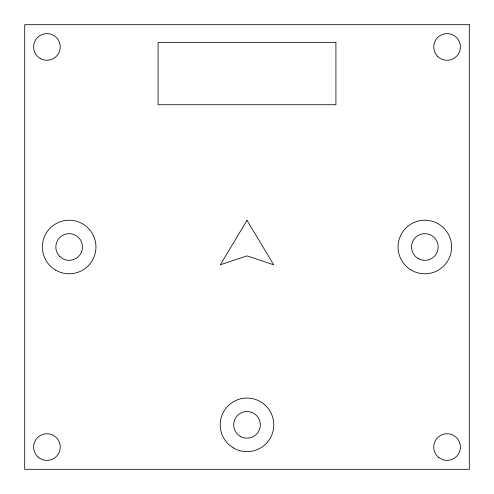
<?xml version="1.0" encoding="UTF-8"?>
<svg xmlns="http://www.w3.org/2000/svg" width="494" height="494" viewBox="0 0 494 494"><rect width="100%" height="100%" fill="white"/><g stroke="black" fill="none" stroke-linecap="round" stroke-linejoin="round"><path stroke-width="0.74" d="M247 220.324L220.324 264.784L247 255.892L273.676 264.784L247 220.324M469.3 24.7L24.7 24.7L24.7 469.3L469.3 469.3L469.3 24.7M335.92 42.484L158.08 42.484L158.08 104.728L335.92 104.728L335.92 42.484M40.261 58.483A13.338 13.338 0 0 0 60.268 46.93A13.338 13.338 0 0 0 40.261 35.377A13.338 13.338 0 0 0 40.261 58.483M437.727 56.446A13.338 13.338 0 0 0 459.982 50.265A13.338 13.338 0 0 0 443.501 34.08A13.338 13.338 0 0 0 437.727 56.446M38.131 457.092A13.338 13.338 0 0 0 60.009 449.682A13.338 13.338 0 0 0 42.651 434.436A13.338 13.338 0 0 0 38.131 457.092M438.567 457.345A13.338 13.338 0 0 0 460.223 449.293A13.338 13.338 0 0 0 442.42 434.566A13.338 13.338 0 0 0 438.567 457.345M233.353 447.897A26.793 26.793 0 0 0 273.787 425.13A26.793 26.793 0 0 0 233.853 401.492A26.793 26.793 0 0 0 233.353 447.897M411.119 270.014A26.793 26.793 0 0 0 451.627 247.377A26.793 26.793 0 0 0 411.768 223.615A26.793 26.793 0 0 0 411.119 270.014M55.766 270.199A26.793 26.793 0 0 0 95.953 247A26.793 26.793 0 0 0 55.766 223.801A26.793 26.793 0 0 0 55.766 270.199M59.731 256.429A13.338 13.338 0 0 0 82.041 250.452A13.338 13.338 0 0 0 65.708 234.119A13.338 13.338 0 0 0 59.731 256.429M240.208 436.319A13.338 13.338 0 0 0 260.338 424.982A13.338 13.338 0 0 0 240.454 413.219A13.338 13.338 0 0 0 240.208 436.319M418.01 258.455A13.338 13.338 0 0 0 438.178 247.185A13.338 13.338 0 0 0 418.332 235.354A13.338 13.338 0 0 0 418.01 258.455"/></g></svg>
